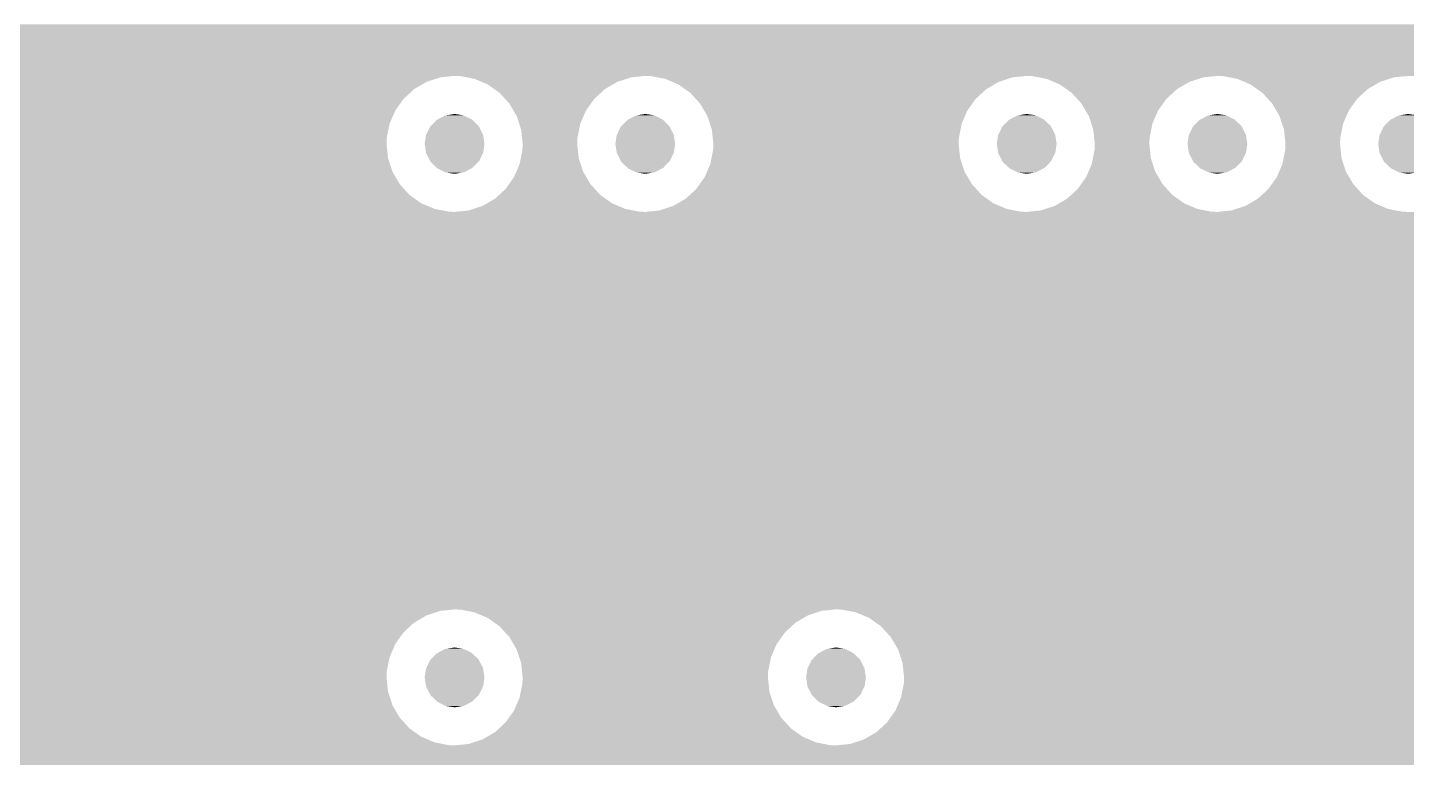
# Model space of a CAD drawing. Extents: x 295 to 953, y 10 to 290.
# Drawn here: x 671.31 to 689.67, y 221.25 to 231.06 of the extents above; entities that cross this region are included whole.
import ezdxf

# ---------------------------------------------------------------- set-up
doc = ezdxf.new("R2010")
doc.units = 0
doc.header["$LTSCALE"] = 5
doc.header["$MEASUREMENT"] = 0
doc.layers.add('FROMC1', color=7, linetype='CONTINUOUS')

msp = doc.modelspace()

# ---------------------------------------------------------------- linework, layer by layer
at = {"layer": 'FROMC1'}
for points in [[(659.345, 231.019), (659.345, 231.107), (774.151, 231.019), (774.048, 231.107)], [(659.345, 230.914), (659.345, 231.019), (774.335, 230.914), (774.151, 231.019)], [(659.345, 230.847), (659.345, 230.914), (774.536, 230.847), (774.335, 230.914)], [(659.345, 230.838), (659.345, 230.847), (774.6, 230.838), (774.536, 230.847)], [(659.345, 230.818), (659.345, 230.838), (737.658, 230.818), (737.958, 230.838)], [(659.345, 230.757), (659.345, 230.818), (737.365, 230.757), (737.658, 230.818)], [(659.345, 230.657), (659.345, 230.757), (737.082, 230.657), (737.365, 230.757)], [(659.345, 230.521), (659.345, 230.657), (736.815, 230.521), (737.082, 230.657)], [(659.345, 230.419), (659.345, 230.521), (736.669, 230.419), (736.815, 230.521)], [(659.345, 230.399), (659.345, 230.419), (676.807, 230.399), (676.998, 230.419)], [(659.345, 230.339), (659.345, 230.399), (676.625, 230.339), (676.807, 230.399)], [(659.345, 230.242), (659.345, 230.339), (676.459, 230.242), (676.625, 230.339)], [(677.077, 230.415), (676.998, 230.419), (679.504, 230.415), (679.538, 230.419)], [(677.163, 230.399), (677.077, 230.415), (679.347, 230.399), (679.504, 230.415)], [(677.266, 230.378), (677.163, 230.399), (679.285, 230.378), (679.347, 230.399)], [(677.358, 230.339), (677.266, 230.378), (679.165, 230.339), (679.285, 230.378)], [(677.442, 230.303), (677.358, 230.339), (679.103, 230.303), (679.165, 230.339)], [(677.527, 230.242), (677.442, 230.303), (678.999, 230.242), (679.103, 230.303)], [(679.617, 230.415), (679.538, 230.419), (684.584, 230.415), (684.618, 230.419)], [(679.703, 230.399), (679.617, 230.415), (684.427, 230.399), (684.584, 230.415)], [(679.806, 230.378), (679.703, 230.399), (684.365, 230.378), (684.427, 230.399)], [(679.898, 230.339), (679.806, 230.378), (684.245, 230.339), (684.365, 230.378)], [(679.982, 230.303), (679.898, 230.339), (684.183, 230.303), (684.245, 230.339)], [(680.067, 230.242), (679.982, 230.303), (684.079, 230.242), (684.183, 230.303)], [(684.697, 230.415), (684.618, 230.419), (687.124, 230.415), (687.158, 230.419)], [(684.783, 230.399), (684.697, 230.415), (686.967, 230.399), (687.124, 230.415)], [(684.886, 230.378), (684.783, 230.399), (686.905, 230.378), (686.967, 230.399)], [(684.978, 230.339), (684.886, 230.378), (686.785, 230.339), (686.905, 230.378)], [(685.062, 230.303), (684.978, 230.339), (686.723, 230.303), (686.785, 230.339)], [(685.147, 230.242), (685.062, 230.303), (686.619, 230.242), (686.723, 230.303)], [(687.237, 230.415), (687.158, 230.419), (689.664, 230.415), (689.698, 230.419)], [(687.323, 230.399), (687.237, 230.415), (689.507, 230.399), (689.664, 230.415)], [(687.426, 230.378), (687.323, 230.399), (689.445, 230.378), (689.507, 230.399)], [(687.518, 230.339), (687.426, 230.378), (689.325, 230.339), (689.445, 230.378)], [(687.602, 230.303), (687.518, 230.339), (689.263, 230.303), (689.325, 230.339)], [(687.687, 230.242), (687.602, 230.303), (689.159, 230.242), (689.263, 230.303)], [(659.345, 230.112), (659.345, 230.242), (676.318, 230.112), (676.459, 230.242)], [(659.345, 229.956), (659.345, 230.112), (676.207, 229.956), (676.318, 230.112)], [(677.598, 230.192), (677.527, 230.242), (678.945, 230.192), (678.999, 230.242)], [(677.67, 230.112), (677.598, 230.192), (678.858, 230.112), (678.945, 230.192)], [(677.727, 230.05), (677.67, 230.112), (678.814, 230.05), (678.858, 230.112)], [(680.138, 230.192), (680.067, 230.242), (684.025, 230.192), (684.079, 230.242)], [(680.21, 230.112), (680.138, 230.192), (683.938, 230.112), (684.025, 230.192)], [(680.267, 230.05), (680.21, 230.112), (683.894, 230.05), (683.938, 230.112)], [(685.218, 230.192), (685.147, 230.242), (686.565, 230.192), (686.619, 230.242)], [(685.29, 230.112), (685.218, 230.192), (686.478, 230.112), (686.565, 230.192)], [(685.347, 230.05), (685.29, 230.112), (686.434, 230.05), (686.478, 230.112)], [(687.758, 230.192), (687.687, 230.242), (689.105, 230.192), (689.159, 230.242)], [(687.83, 230.112), (687.758, 230.192), (689.018, 230.112), (689.105, 230.192)], [(687.887, 230.05), (687.83, 230.112), (688.974, 230.05), (689.018, 230.112)], [(659.345, 229.78), (659.345, 229.956), (676.131, 229.78), (676.207, 229.956)], [(677.782, 229.956), (677.727, 230.05), (678.747, 229.956), (678.814, 230.05)], [(677.824, 229.885), (677.782, 229.956), (678.716, 229.885), (678.747, 229.956)], [(680.322, 229.956), (680.267, 230.05), (683.827, 229.956), (683.894, 230.05)], [(680.364, 229.885), (680.322, 229.956), (683.796, 229.885), (683.827, 229.956)], [(685.402, 229.956), (685.347, 230.05), (686.367, 229.956), (686.434, 230.05)], [(685.444, 229.885), (685.402, 229.956), (686.336, 229.885), (686.367, 229.956)], [(687.942, 229.956), (687.887, 230.05), (688.907, 229.956), (688.974, 230.05)], [(687.984, 229.885), (687.942, 229.956), (688.876, 229.885), (688.907, 229.956)], [(659.345, 229.592), (659.345, 229.78), (676.094, 229.592), (676.131, 229.78)], [(676.671, 229.741), (676.68, 229.75), (677.322, 229.741), (677.318, 229.75)], [(676.68, 229.75), (676.76, 229.832), (677.318, 229.75), (677.233, 229.832)], [(676.76, 229.832), (676.772, 229.838), (677.233, 229.832), (677.227, 229.838)], [(676.772, 229.838), (676.872, 229.891), (677.227, 229.838), (677.119, 229.891)], [(676.872, 229.891), (676.892, 229.894), (677.119, 229.891), (677.113, 229.894)], [(676.892, 229.894), (676.998, 229.911), (677.113, 229.894), (676.998, 229.911)], [(677.859, 229.78), (677.824, 229.885), (678.671, 229.78), (678.716, 229.885)], [(677.884, 229.703), (677.859, 229.78), (678.656, 229.703), (678.671, 229.78)], [(679.211, 229.741), (679.22, 229.75), (679.862, 229.741), (679.858, 229.75)], [(679.22, 229.75), (679.3, 229.832), (679.858, 229.75), (679.773, 229.832)], [(679.3, 229.832), (679.312, 229.838), (679.773, 229.832), (679.767, 229.838)], [(679.312, 229.838), (679.412, 229.891), (679.767, 229.838), (679.659, 229.891)], [(679.412, 229.891), (679.432, 229.894), (679.659, 229.891), (679.653, 229.894)], [(679.432, 229.894), (679.538, 229.911), (679.653, 229.894), (679.538, 229.911)], [(680.399, 229.78), (680.364, 229.885), (683.751, 229.78), (683.796, 229.885)], [(680.424, 229.703), (680.399, 229.78), (683.736, 229.703), (683.751, 229.78)], [(684.291, 229.741), (684.3, 229.75), (684.942, 229.741), (684.938, 229.75)], [(684.3, 229.75), (684.38, 229.832), (684.938, 229.75), (684.853, 229.832)], [(684.38, 229.832), (684.392, 229.838), (684.853, 229.832), (684.847, 229.838)], [(684.392, 229.838), (684.492, 229.891), (684.847, 229.838), (684.739, 229.891)], [(684.492, 229.891), (684.512, 229.894), (684.739, 229.891), (684.733, 229.894)], [(684.512, 229.894), (684.618, 229.911), (684.733, 229.894), (684.618, 229.911)], [(685.479, 229.78), (685.444, 229.885), (686.291, 229.78), (686.336, 229.885)], [(685.504, 229.703), (685.479, 229.78), (686.276, 229.703), (686.291, 229.78)], [(686.831, 229.741), (686.84, 229.75), (687.482, 229.741), (687.478, 229.75)], [(686.84, 229.75), (686.92, 229.832), (687.478, 229.75), (687.393, 229.832)], [(686.92, 229.832), (686.932, 229.838), (687.393, 229.832), (687.387, 229.838)], [(686.932, 229.838), (687.032, 229.891), (687.387, 229.838), (687.279, 229.891)], [(687.032, 229.891), (687.052, 229.894), (687.279, 229.891), (687.273, 229.894)], [(687.052, 229.894), (687.158, 229.911), (687.273, 229.894), (687.158, 229.911)], [(688.019, 229.78), (687.984, 229.885), (688.831, 229.78), (688.876, 229.885)], [(688.044, 229.703), (688.019, 229.78), (688.816, 229.703), (688.831, 229.78)], [(689.371, 229.741), (689.38, 229.75), (690.022, 229.741), (690.018, 229.75)], [(689.38, 229.75), (689.46, 229.832), (690.018, 229.75), (689.933, 229.832)], [(689.46, 229.832), (689.472, 229.838), (689.933, 229.832), (689.927, 229.838)], [(689.472, 229.838), (689.572, 229.891), (689.927, 229.838), (689.819, 229.891)], [(689.572, 229.891), (689.592, 229.894), (689.819, 229.891), (689.813, 229.894)], [(689.592, 229.894), (689.698, 229.911), (689.813, 229.894), (689.698, 229.911)], [(659.345, 229.512), (659.345, 229.592), (676.091, 229.512), (676.094, 229.592)], [(676.599, 229.512), (676.616, 229.627), (677.396, 229.512), (677.378, 229.627)], [(676.616, 229.627), (676.621, 229.637), (677.378, 229.627), (677.376, 229.637)], [(676.621, 229.637), (676.671, 229.741), (677.376, 229.637), (677.322, 229.741)], [(677.896, 229.592), (677.884, 229.703), (678.634, 229.592), (678.656, 229.703)], [(677.904, 229.512), (677.896, 229.592), (678.631, 229.512), (678.634, 229.592)], [(679.139, 229.512), (679.156, 229.627), (679.936, 229.512), (679.918, 229.627)], [(679.156, 229.627), (679.161, 229.637), (679.918, 229.627), (679.916, 229.637)], [(679.161, 229.637), (679.211, 229.741), (679.916, 229.637), (679.862, 229.741)], [(680.436, 229.592), (680.424, 229.703), (683.714, 229.592), (683.736, 229.703)], [(680.444, 229.512), (680.436, 229.592), (683.711, 229.512), (683.714, 229.592)], [(684.219, 229.512), (684.236, 229.627), (685.016, 229.512), (684.998, 229.627)], [(684.236, 229.627), (684.241, 229.637), (684.998, 229.627), (684.996, 229.637)], [(684.241, 229.637), (684.291, 229.741), (684.996, 229.637), (684.942, 229.741)], [(685.516, 229.592), (685.504, 229.703), (686.254, 229.592), (686.276, 229.703)], [(685.524, 229.512), (685.516, 229.592), (686.251, 229.512), (686.254, 229.592)], [(686.759, 229.512), (686.776, 229.627), (687.556, 229.512), (687.538, 229.627)], [(686.776, 229.627), (686.781, 229.637), (687.538, 229.627), (687.536, 229.637)], [(686.781, 229.637), (686.831, 229.741), (687.536, 229.637), (687.482, 229.741)], [(688.056, 229.592), (688.044, 229.703), (688.794, 229.592), (688.816, 229.703)], [(688.064, 229.512), (688.056, 229.592), (688.791, 229.512), (688.794, 229.592)], [(689.299, 229.512), (689.316, 229.627), (690.096, 229.512), (690.078, 229.627)], [(689.316, 229.627), (689.321, 229.637), (690.078, 229.627), (690.076, 229.637)], [(689.321, 229.637), (689.371, 229.741), (690.076, 229.637), (690.022, 229.741)], [(659.345, 229.321), (659.345, 229.512), (676.111, 229.321), (676.091, 229.512)], [(676.617, 229.397), (676.599, 229.512), (677.379, 229.397), (677.396, 229.512)], [(676.619, 229.387), (676.617, 229.397), (677.374, 229.387), (677.379, 229.397)], [(676.673, 229.283), (676.619, 229.387), (677.324, 229.283), (677.374, 229.387)], [(677.879, 229.321), (677.901, 229.432), (678.651, 229.321), (678.639, 229.432)], [(677.901, 229.432), (677.904, 229.512), (678.639, 229.432), (678.631, 229.512)], [(679.157, 229.397), (679.139, 229.512), (679.919, 229.397), (679.936, 229.512)], [(679.159, 229.387), (679.157, 229.397), (679.914, 229.387), (679.919, 229.397)], [(679.213, 229.283), (679.159, 229.387), (679.864, 229.283), (679.914, 229.387)], [(680.419, 229.321), (680.441, 229.432), (683.731, 229.321), (683.719, 229.432)], [(680.441, 229.432), (680.444, 229.512), (683.719, 229.432), (683.711, 229.512)], [(684.237, 229.397), (684.219, 229.512), (684.999, 229.397), (685.016, 229.512)], [(684.239, 229.387), (684.237, 229.397), (684.994, 229.387), (684.999, 229.397)], [(684.293, 229.283), (684.239, 229.387), (684.944, 229.283), (684.994, 229.387)], [(685.499, 229.321), (685.521, 229.432), (686.271, 229.321), (686.259, 229.432)], [(685.521, 229.432), (685.524, 229.512), (686.259, 229.432), (686.251, 229.512)], [(686.777, 229.397), (686.759, 229.512), (687.539, 229.397), (687.556, 229.512)], [(686.779, 229.387), (686.777, 229.397), (687.534, 229.387), (687.539, 229.397)], [(686.833, 229.283), (686.779, 229.387), (687.484, 229.283), (687.534, 229.387)], [(688.039, 229.321), (688.061, 229.432), (688.811, 229.321), (688.799, 229.432)], [(688.061, 229.432), (688.064, 229.512), (688.799, 229.432), (688.791, 229.512)], [(689.317, 229.397), (689.299, 229.512), (690.079, 229.397), (690.096, 229.512)], [(689.319, 229.387), (689.317, 229.397), (690.074, 229.387), (690.079, 229.397)], [(689.373, 229.283), (689.319, 229.387), (690.024, 229.283), (690.074, 229.387)], [(659.345, 229.139), (659.345, 229.321), (676.171, 229.139), (676.111, 229.321)], [(676.677, 229.274), (676.673, 229.283), (677.315, 229.274), (677.324, 229.283)], [(676.762, 229.192), (676.677, 229.274), (677.235, 229.192), (677.315, 229.274)], [(677.819, 229.139), (677.864, 229.244), (678.711, 229.139), (678.676, 229.244)], [(677.864, 229.244), (677.879, 229.321), (678.676, 229.244), (678.651, 229.321)], [(679.217, 229.274), (679.213, 229.283), (679.855, 229.274), (679.864, 229.283)], [(679.302, 229.192), (679.217, 229.274), (679.775, 229.192), (679.855, 229.274)], [(680.359, 229.139), (680.404, 229.244), (683.791, 229.139), (683.756, 229.244)], [(680.404, 229.244), (680.419, 229.321), (683.756, 229.244), (683.731, 229.321)], [(684.297, 229.274), (684.293, 229.283), (684.935, 229.274), (684.944, 229.283)], [(684.382, 229.192), (684.297, 229.274), (684.855, 229.192), (684.935, 229.274)], [(685.439, 229.139), (685.484, 229.244), (686.331, 229.139), (686.296, 229.244)], [(685.484, 229.244), (685.499, 229.321), (686.296, 229.244), (686.271, 229.321)], [(686.837, 229.274), (686.833, 229.283), (687.475, 229.274), (687.484, 229.283)], [(686.922, 229.192), (686.837, 229.274), (687.395, 229.192), (687.475, 229.274)], [(687.979, 229.139), (688.024, 229.244), (688.871, 229.139), (688.836, 229.244)], [(688.024, 229.244), (688.039, 229.321), (688.836, 229.244), (688.811, 229.321)], [(689.377, 229.274), (689.373, 229.283), (690.015, 229.274), (690.024, 229.283)], [(689.462, 229.192), (689.377, 229.274), (689.935, 229.192), (690.015, 229.274)], [(659.345, 228.974), (659.345, 229.139), (676.268, 228.974), (676.171, 229.139)], [(676.768, 229.186), (676.762, 229.192), (677.223, 229.186), (677.235, 229.192)], [(676.876, 229.133), (676.768, 229.186), (677.123, 229.133), (677.223, 229.186)], [(676.883, 229.13), (676.876, 229.133), (677.103, 229.13), (677.123, 229.133)], [(676.998, 229.113), (676.883, 229.13), (676.998, 229.113), (677.103, 229.13)], [(677.721, 228.974), (677.788, 229.068), (678.808, 228.974), (678.753, 229.068)], [(677.788, 229.068), (677.819, 229.139), (678.753, 229.068), (678.711, 229.139)], [(679.308, 229.186), (679.302, 229.192), (679.763, 229.186), (679.775, 229.192)], [(679.416, 229.133), (679.308, 229.186), (679.663, 229.133), (679.763, 229.186)], [(679.423, 229.13), (679.416, 229.133), (679.643, 229.13), (679.663, 229.133)], [(679.538, 229.113), (679.423, 229.13), (679.538, 229.113), (679.643, 229.13)], [(680.261, 228.974), (680.328, 229.068), (683.888, 228.974), (683.833, 229.068)], [(680.328, 229.068), (680.359, 229.139), (683.833, 229.068), (683.791, 229.139)], [(684.388, 229.186), (684.382, 229.192), (684.843, 229.186), (684.855, 229.192)], [(684.496, 229.133), (684.388, 229.186), (684.743, 229.133), (684.843, 229.186)], [(684.503, 229.13), (684.496, 229.133), (684.723, 229.13), (684.743, 229.133)], [(684.618, 229.113), (684.503, 229.13), (684.618, 229.113), (684.723, 229.13)], [(685.341, 228.974), (685.408, 229.068), (686.428, 228.974), (686.373, 229.068)], [(685.408, 229.068), (685.439, 229.139), (686.373, 229.068), (686.331, 229.139)], [(686.928, 229.186), (686.922, 229.192), (687.383, 229.186), (687.395, 229.192)], [(687.036, 229.133), (686.928, 229.186), (687.283, 229.133), (687.383, 229.186)], [(687.043, 229.13), (687.036, 229.133), (687.263, 229.13), (687.283, 229.133)], [(687.158, 229.113), (687.043, 229.13), (687.158, 229.113), (687.263, 229.13)], [(687.881, 228.974), (687.948, 229.068), (688.968, 228.974), (688.913, 229.068)], [(687.948, 229.068), (687.979, 229.139), (688.913, 229.068), (688.871, 229.139)], [(689.468, 229.186), (689.462, 229.192), (689.923, 229.186), (689.935, 229.192)], [(689.576, 229.133), (689.468, 229.186), (689.823, 229.133), (689.923, 229.186)], [(689.583, 229.13), (689.576, 229.133), (689.803, 229.13), (689.823, 229.133)], [(689.698, 229.113), (689.583, 229.13), (689.698, 229.113), (689.803, 229.13)], [(659.345, 228.832), (659.345, 228.974), (676.397, 228.832), (676.268, 228.974)], [(659.345, 228.721), (659.345, 228.832), (676.553, 228.721), (676.397, 228.832)], [(677.536, 228.782), (677.591, 228.832), (679.008, 228.782), (678.937, 228.832)], [(677.591, 228.832), (677.677, 228.912), (678.937, 228.832), (678.865, 228.912)], [(677.677, 228.912), (677.721, 228.974), (678.865, 228.912), (678.808, 228.974)], [(680.076, 228.782), (680.131, 228.832), (684.088, 228.782), (684.017, 228.832)], [(680.131, 228.832), (680.217, 228.912), (684.017, 228.832), (683.945, 228.912)], [(680.217, 228.912), (680.261, 228.974), (683.945, 228.912), (683.888, 228.974)], [(685.156, 228.782), (685.211, 228.832), (686.628, 228.782), (686.557, 228.832)], [(685.211, 228.832), (685.297, 228.912), (686.557, 228.832), (686.485, 228.912)], [(685.297, 228.912), (685.341, 228.974), (686.485, 228.912), (686.428, 228.974)], [(687.696, 228.782), (687.751, 228.832), (689.168, 228.782), (689.097, 228.832)], [(687.751, 228.832), (687.837, 228.912), (689.097, 228.832), (689.025, 228.912)], [(687.837, 228.912), (687.881, 228.974), (689.025, 228.912), (688.968, 228.974)], [(659.345, 228.646), (659.345, 228.721), (676.73, 228.646), (676.553, 228.721)], [(659.345, 228.609), (659.345, 228.646), (676.918, 228.609), (676.73, 228.646)], [(677.188, 228.625), (677.25, 228.646), (679.373, 228.625), (679.27, 228.646)], [(677.25, 228.646), (677.37, 228.685), (679.27, 228.646), (679.177, 228.685)], [(677.37, 228.685), (677.432, 228.721), (679.177, 228.685), (679.093, 228.721)], [(677.432, 228.721), (677.536, 228.782), (679.093, 228.721), (679.008, 228.782)], [(679.728, 228.625), (679.79, 228.646), (684.453, 228.625), (684.35, 228.646)], [(679.79, 228.646), (679.91, 228.685), (684.35, 228.646), (684.257, 228.685)], [(679.91, 228.685), (679.972, 228.721), (684.257, 228.685), (684.173, 228.721)], [(679.972, 228.721), (680.076, 228.782), (684.173, 228.721), (684.088, 228.782)], [(684.808, 228.625), (684.87, 228.646), (686.993, 228.625), (686.89, 228.646)], [(684.87, 228.646), (684.99, 228.685), (686.89, 228.646), (686.797, 228.685)], [(684.99, 228.685), (685.052, 228.721), (686.797, 228.685), (686.713, 228.721)], [(685.052, 228.721), (685.156, 228.782), (686.713, 228.721), (686.628, 228.782)], [(687.348, 228.625), (687.41, 228.646), (689.533, 228.625), (689.43, 228.646)], [(687.41, 228.646), (687.53, 228.685), (689.43, 228.646), (689.337, 228.685)], [(687.53, 228.685), (687.592, 228.721), (689.337, 228.685), (689.253, 228.721)], [(687.592, 228.721), (687.696, 228.782), (689.253, 228.721), (689.168, 228.782)], [(659.345, 228.605), (659.345, 228.609), (676.998, 228.605), (676.918, 228.609)], [(659.345, 228.324), (659.345, 228.605), (735.763, 228.324), (735.744, 228.605)], [(676.998, 228.605), (677.031, 228.609), (679.538, 228.605), (679.458, 228.609)], [(677.031, 228.609), (677.188, 228.625), (679.458, 228.609), (679.373, 228.625)], [(679.538, 228.605), (679.571, 228.609), (684.618, 228.605), (684.538, 228.609)], [(679.571, 228.609), (679.728, 228.625), (684.538, 228.609), (684.453, 228.625)], [(684.618, 228.605), (684.651, 228.609), (687.158, 228.605), (687.078, 228.609)], [(684.651, 228.609), (684.808, 228.625), (687.078, 228.609), (686.993, 228.625)], [(687.158, 228.605), (687.191, 228.609), (689.698, 228.605), (689.618, 228.609)], [(687.191, 228.609), (687.348, 228.625), (689.618, 228.609), (689.533, 228.625)], [(659.345, 228.03), (659.345, 228.324), (735.823, 228.03), (735.763, 228.324)], [(659.345, 227.747), (659.345, 228.03), (735.923, 227.747), (735.823, 228.03)], [(659.345, 227.481), (659.345, 227.747), (736.06, 227.481), (735.923, 227.747)], [(659.345, 227.317), (659.345, 227.481), (736.174, 227.317), (736.06, 227.481)], [(659.345, 227.297), (659.345, 227.317), (708.537, 227.297), (708.748, 227.317)], [(659.345, 227.237), (659.345, 227.297), (708.333, 227.237), (708.537, 227.297)], [(659.345, 227.139), (659.345, 227.237), (708.145, 227.139), (708.333, 227.237)], [(659.345, 227.008), (659.345, 227.139), (707.979, 227.008), (708.145, 227.139)], [(659.345, 226.847), (659.345, 227.008), (707.841, 226.847), (707.979, 227.008)], [(659.345, 226.663), (659.345, 226.847), (707.737, 226.663), (707.841, 226.847)], [(659.345, 226.462), (659.345, 226.663), (707.669, 226.462), (707.737, 226.663)], [(659.345, 226.252), (659.345, 226.462), (707.641, 226.252), (707.669, 226.462)], [(659.345, 226.21), (659.345, 226.252), (707.64, 226.21), (707.641, 226.252)], [(659.345, 225.999), (659.345, 226.21), (707.66, 225.999), (707.64, 226.21)], [(659.345, 225.796), (659.345, 225.999), (707.72, 225.796), (707.66, 225.999)], [(659.345, 225.608), (659.345, 225.796), (707.818, 225.608), (707.72, 225.796)], [(659.345, 225.442), (659.345, 225.608), (707.95, 225.442), (707.818, 225.608)], [(659.345, 225.304), (659.345, 225.442), (708.111, 225.304), (707.95, 225.442)], [(659.345, 225.199), (659.345, 225.304), (708.295, 225.199), (708.111, 225.304)], [(659.345, 225.132), (659.345, 225.199), (708.496, 225.132), (708.295, 225.199)], [(659.345, 225.103), (659.345, 225.132), (708.706, 225.103), (708.496, 225.132)], [(659.345, 225.069), (659.345, 225.103), (734.542, 225.069), (734.636, 225.103)], [(659.345, 225.103), (659.345, 225.103), (708.748, 225.103), (708.706, 225.103)], [(659.345, 224.933), (659.345, 225.069), (734.275, 224.933), (734.542, 225.069)], [(659.345, 224.761), (659.345, 224.933), (734.029, 224.761), (734.275, 224.933)], [(659.345, 224.557), (659.345, 224.761), (733.809, 224.557), (734.029, 224.761)], [(659.345, 224.326), (659.345, 224.557), (733.618, 224.326), (733.809, 224.557)], [(659.345, 224.071), (659.345, 224.326), (733.46, 224.071), (733.618, 224.326)], [(659.345, 223.797), (659.345, 224.071), (733.338, 223.797), (733.46, 224.071)], [(659.345, 223.51), (659.345, 223.797), (733.254, 223.51), (733.338, 223.797)], [(659.345, 223.307), (659.345, 223.51), (733.224, 223.307), (733.254, 223.51)], [(659.345, 223.287), (659.345, 223.307), (676.807, 223.287), (676.998, 223.307)], [(659.345, 223.227), (659.345, 223.287), (676.625, 223.227), (676.807, 223.287)], [(659.345, 223.13), (659.345, 223.227), (676.459, 223.13), (676.625, 223.227)], [(677.077, 223.303), (676.998, 223.307), (682.044, 223.303), (682.078, 223.307)], [(677.163, 223.287), (677.077, 223.303), (681.887, 223.287), (682.044, 223.303)], [(677.266, 223.266), (677.163, 223.287), (681.825, 223.266), (681.887, 223.287)], [(677.358, 223.227), (677.266, 223.266), (681.705, 223.227), (681.825, 223.266)], [(677.442, 223.191), (677.358, 223.227), (681.643, 223.191), (681.705, 223.227)], [(677.527, 223.13), (677.442, 223.191), (681.539, 223.13), (681.643, 223.191)], [(682.157, 223.303), (682.078, 223.307), (697.284, 223.303), (697.318, 223.307)], [(682.243, 223.287), (682.157, 223.303), (697.127, 223.287), (697.284, 223.303)], [(682.346, 223.266), (682.243, 223.287), (697.065, 223.266), (697.127, 223.287)], [(682.438, 223.227), (682.346, 223.266), (696.945, 223.227), (697.065, 223.266)], [(682.522, 223.191), (682.438, 223.227), (696.883, 223.191), (696.945, 223.227)], [(682.607, 223.13), (682.522, 223.191), (696.779, 223.13), (696.883, 223.191)], [(659.332, 222.895), (659.341, 223), (676.243, 222.895), (676.318, 223)], [(659.341, 223), (659.345, 223.035), (676.318, 223), (676.356, 223.035)], [(659.345, 223.035), (659.345, 223.13), (676.356, 223.035), (676.459, 223.13)], [(677.598, 223.08), (677.527, 223.13), (681.485, 223.08), (681.539, 223.13)], [(677.67, 223), (677.598, 223.08), (681.398, 223), (681.485, 223.08)], [(677.727, 222.938), (677.67, 223), (681.354, 222.938), (681.398, 223)], [(682.678, 223.08), (682.607, 223.13), (696.725, 223.08), (696.779, 223.13)], [(682.75, 223), (682.678, 223.08), (696.638, 223), (696.725, 223.08)], [(682.807, 222.938), (682.75, 223), (696.594, 222.938), (696.638, 223)], [(659.28, 222.727), (659.316, 222.844), (676.157, 222.727), (676.207, 222.844)], [(659.316, 222.844), (659.332, 222.895), (676.207, 222.844), (676.243, 222.895)], [(676.772, 222.726), (676.872, 222.779), (677.227, 222.726), (677.119, 222.779)], [(676.872, 222.779), (676.892, 222.782), (677.119, 222.779), (677.113, 222.782)], [(676.892, 222.782), (676.998, 222.799), (677.113, 222.782), (676.998, 222.799)], [(677.782, 222.844), (677.727, 222.938), (681.287, 222.844), (681.354, 222.938)], [(677.824, 222.773), (677.782, 222.844), (681.256, 222.773), (681.287, 222.844)], [(677.859, 222.668), (677.824, 222.773), (681.211, 222.668), (681.256, 222.773)], [(681.852, 222.726), (681.952, 222.779), (682.307, 222.726), (682.199, 222.779)], [(681.952, 222.779), (681.972, 222.782), (682.199, 222.779), (682.193, 222.782)], [(681.972, 222.782), (682.078, 222.799), (682.193, 222.782), (682.078, 222.799)], [(682.862, 222.844), (682.807, 222.938), (696.527, 222.844), (696.594, 222.938)], [(682.904, 222.773), (682.862, 222.844), (696.496, 222.773), (696.527, 222.844)], [(682.939, 222.668), (682.904, 222.773), (696.451, 222.668), (696.496, 222.773)], [(659.191, 222.576), (659.245, 222.668), (676.113, 222.576), (676.131, 222.668)], [(659.245, 222.668), (659.28, 222.727), (676.131, 222.668), (676.157, 222.727)], [(676.621, 222.525), (676.671, 222.629), (677.376, 222.525), (677.322, 222.629)], [(676.671, 222.629), (676.68, 222.638), (677.322, 222.629), (677.318, 222.638)], [(676.68, 222.638), (676.76, 222.72), (677.318, 222.638), (677.233, 222.72)], [(676.76, 222.72), (676.772, 222.726), (677.233, 222.72), (677.227, 222.726)], [(677.884, 222.591), (677.859, 222.668), (681.196, 222.591), (681.211, 222.668)], [(677.896, 222.48), (677.884, 222.591), (681.174, 222.48), (681.196, 222.591)], [(681.701, 222.525), (681.751, 222.629), (682.456, 222.525), (682.402, 222.629)], [(681.751, 222.629), (681.76, 222.638), (682.402, 222.629), (682.398, 222.638)], [(681.76, 222.638), (681.84, 222.72), (682.398, 222.638), (682.313, 222.72)], [(681.84, 222.72), (681.852, 222.726), (682.313, 222.72), (682.307, 222.726)], [(682.964, 222.591), (682.939, 222.668), (696.436, 222.591), (696.451, 222.668)], [(682.976, 222.48), (682.964, 222.591), (696.414, 222.48), (696.436, 222.591)], [(658.922, 222.353), (658.995, 222.4), (676.096, 222.353), (676.091, 222.4)], [(658.995, 222.4), (659.069, 222.449), (676.091, 222.4), (676.093, 222.449)], [(659.069, 222.449), (659.099, 222.48), (676.093, 222.449), (676.094, 222.48)], [(659.099, 222.48), (659.191, 222.576), (676.094, 222.48), (676.113, 222.576)], [(676.599, 222.4), (676.616, 222.515), (677.396, 222.4), (677.378, 222.515)], [(676.617, 222.285), (676.599, 222.4), (677.379, 222.285), (677.396, 222.4)], [(676.616, 222.515), (676.621, 222.525), (677.378, 222.515), (677.376, 222.525)], [(677.904, 222.4), (677.896, 222.48), (681.171, 222.4), (681.174, 222.48)], [(677.901, 222.32), (677.904, 222.4), (681.179, 222.32), (681.171, 222.4)], [(681.679, 222.4), (681.696, 222.515), (682.476, 222.4), (682.458, 222.515)], [(681.697, 222.285), (681.679, 222.4), (682.459, 222.285), (682.476, 222.4)], [(681.696, 222.515), (681.701, 222.525), (682.458, 222.515), (682.456, 222.525)], [(682.984, 222.4), (682.976, 222.48), (696.411, 222.4), (696.414, 222.48)], [(682.981, 222.32), (682.984, 222.4), (696.419, 222.32), (696.411, 222.4)], [(648.865, 222.272), (648.865, 222.273), (676.104, 222.272), (676.104, 222.273)], [(648.886, 222.209), (648.865, 222.272), (676.111, 222.209), (676.104, 222.272)], [(658.583, 222.273), (658.757, 222.293), (676.104, 222.273), (676.102, 222.293)], [(658.757, 222.293), (658.922, 222.353), (676.102, 222.293), (676.096, 222.353)], [(676.619, 222.275), (676.617, 222.285), (677.374, 222.275), (677.379, 222.285)], [(676.673, 222.171), (676.619, 222.275), (677.324, 222.171), (677.374, 222.275)], [(677.879, 222.209), (677.901, 222.32), (681.191, 222.209), (681.179, 222.32)], [(681.699, 222.275), (681.697, 222.285), (682.454, 222.275), (682.459, 222.285)], [(681.753, 222.171), (681.699, 222.275), (682.404, 222.171), (682.454, 222.275)], [(682.959, 222.209), (682.981, 222.32), (696.431, 222.209), (696.419, 222.32)], [(648.928, 222.083), (648.886, 222.209), (676.153, 222.083), (676.111, 222.209)], [(648.934, 222.027), (648.928, 222.083), (676.171, 222.027), (676.153, 222.083)], [(676.677, 222.162), (676.673, 222.171), (677.315, 222.162), (677.324, 222.171)], [(676.762, 222.08), (676.677, 222.162), (677.235, 222.08), (677.315, 222.162)], [(676.768, 222.074), (676.762, 222.08), (677.223, 222.074), (677.235, 222.08)], [(676.876, 222.021), (676.768, 222.074), (677.123, 222.021), (677.223, 222.074)], [(677.819, 222.027), (677.864, 222.132), (681.251, 222.027), (681.216, 222.132)], [(677.864, 222.132), (677.879, 222.209), (681.216, 222.132), (681.191, 222.209)], [(681.757, 222.162), (681.753, 222.171), (682.395, 222.162), (682.404, 222.171)], [(681.842, 222.08), (681.757, 222.162), (682.315, 222.08), (682.395, 222.162)], [(681.848, 222.074), (681.842, 222.08), (682.303, 222.074), (682.315, 222.08)], [(681.956, 222.021), (681.848, 222.074), (682.203, 222.021), (682.303, 222.074)], [(682.899, 222.027), (682.944, 222.132), (696.491, 222.027), (696.456, 222.132)], [(682.944, 222.132), (682.959, 222.209), (696.456, 222.132), (696.431, 222.209)], [(648.948, 221.892), (648.934, 222.027), (676.25, 221.892), (676.171, 222.027)], [(648.941, 221.776), (648.946, 221.862), (676.347, 221.776), (676.268, 221.862)], [(648.946, 221.862), (648.948, 221.892), (676.268, 221.862), (676.25, 221.892)], [(676.883, 222.018), (676.876, 222.021), (677.103, 222.018), (677.123, 222.021)], [(676.998, 222.001), (676.883, 222.018), (676.998, 222.001), (677.103, 222.018)], [(677.677, 221.8), (677.721, 221.862), (681.405, 221.8), (681.348, 221.862)], [(677.721, 221.862), (677.788, 221.956), (681.348, 221.862), (681.293, 221.956)], [(677.788, 221.956), (677.819, 222.027), (681.293, 221.956), (681.251, 222.027)], [(681.963, 222.018), (681.956, 222.021), (682.183, 222.018), (682.203, 222.021)], [(682.078, 222.001), (681.963, 222.018), (682.078, 222.001), (682.183, 222.018)], [(682.757, 221.8), (682.801, 221.862), (696.645, 221.8), (696.588, 221.862)], [(682.801, 221.862), (682.868, 221.956), (696.588, 221.862), (696.533, 221.956)], [(682.868, 221.956), (682.899, 222.027), (696.533, 221.956), (696.491, 222.027)], [(648.901, 221.609), (648.928, 221.72), (676.553, 221.609), (676.397, 221.72)], [(648.928, 221.72), (648.941, 221.776), (676.397, 221.72), (676.347, 221.776)], [(677.432, 221.609), (677.536, 221.67), (681.633, 221.609), (681.548, 221.67)], [(677.536, 221.67), (677.591, 221.72), (681.548, 221.67), (681.477, 221.72)], [(677.591, 221.72), (677.677, 221.8), (681.477, 221.72), (681.405, 221.8)], [(682.512, 221.609), (682.616, 221.67), (696.873, 221.609), (696.788, 221.67)], [(682.616, 221.67), (682.671, 221.72), (696.788, 221.67), (696.717, 221.72)], [(682.671, 221.72), (682.757, 221.8), (696.717, 221.72), (696.645, 221.8)], [(648.814, 221.416), (648.85, 221.493), (708.383, 221.416), (708.401, 221.493)], [(648.85, 221.493), (648.852, 221.497), (676.998, 221.493), (676.918, 221.497)], [(648.852, 221.497), (648.87, 221.534), (676.918, 221.497), (676.73, 221.534)], [(648.87, 221.534), (648.896, 221.589), (676.73, 221.534), (676.601, 221.589)], [(648.896, 221.589), (648.901, 221.609), (676.601, 221.589), (676.553, 221.609)], [(676.998, 221.493), (677.031, 221.497), (682.078, 221.493), (681.998, 221.497)], [(677.031, 221.497), (677.188, 221.513), (681.998, 221.497), (681.913, 221.513)], [(677.188, 221.513), (677.25, 221.534), (681.913, 221.513), (681.81, 221.534)], [(677.25, 221.534), (677.37, 221.573), (681.81, 221.534), (681.717, 221.573)], [(677.37, 221.573), (677.432, 221.609), (681.717, 221.573), (681.633, 221.609)], [(682.078, 221.493), (682.111, 221.497), (697.318, 221.493), (697.238, 221.497)], [(682.111, 221.497), (682.268, 221.513), (697.238, 221.497), (697.153, 221.513)], [(682.268, 221.513), (682.33, 221.534), (697.153, 221.513), (697.05, 221.534)], [(682.33, 221.534), (682.45, 221.573), (697.05, 221.534), (696.957, 221.573)], [(682.45, 221.573), (682.512, 221.609), (696.957, 221.573), (696.873, 221.609)], [(648.704, 221.275), (648.8, 221.399), (708.368, 221.275), (708.378, 221.399)], [(648.8, 221.399), (648.814, 221.416), (708.378, 221.399), (708.383, 221.416)], [(649.645, 221.271), (649.566, 221.275), (708.368, 221.271), (708.368, 221.275)], [(649.834, 221.234), (649.645, 221.271), (708.365, 221.234), (708.368, 221.271)]]:
    msp.add_solid(points, dxfattribs=at)

doc.saveas('drawing.dxf')
